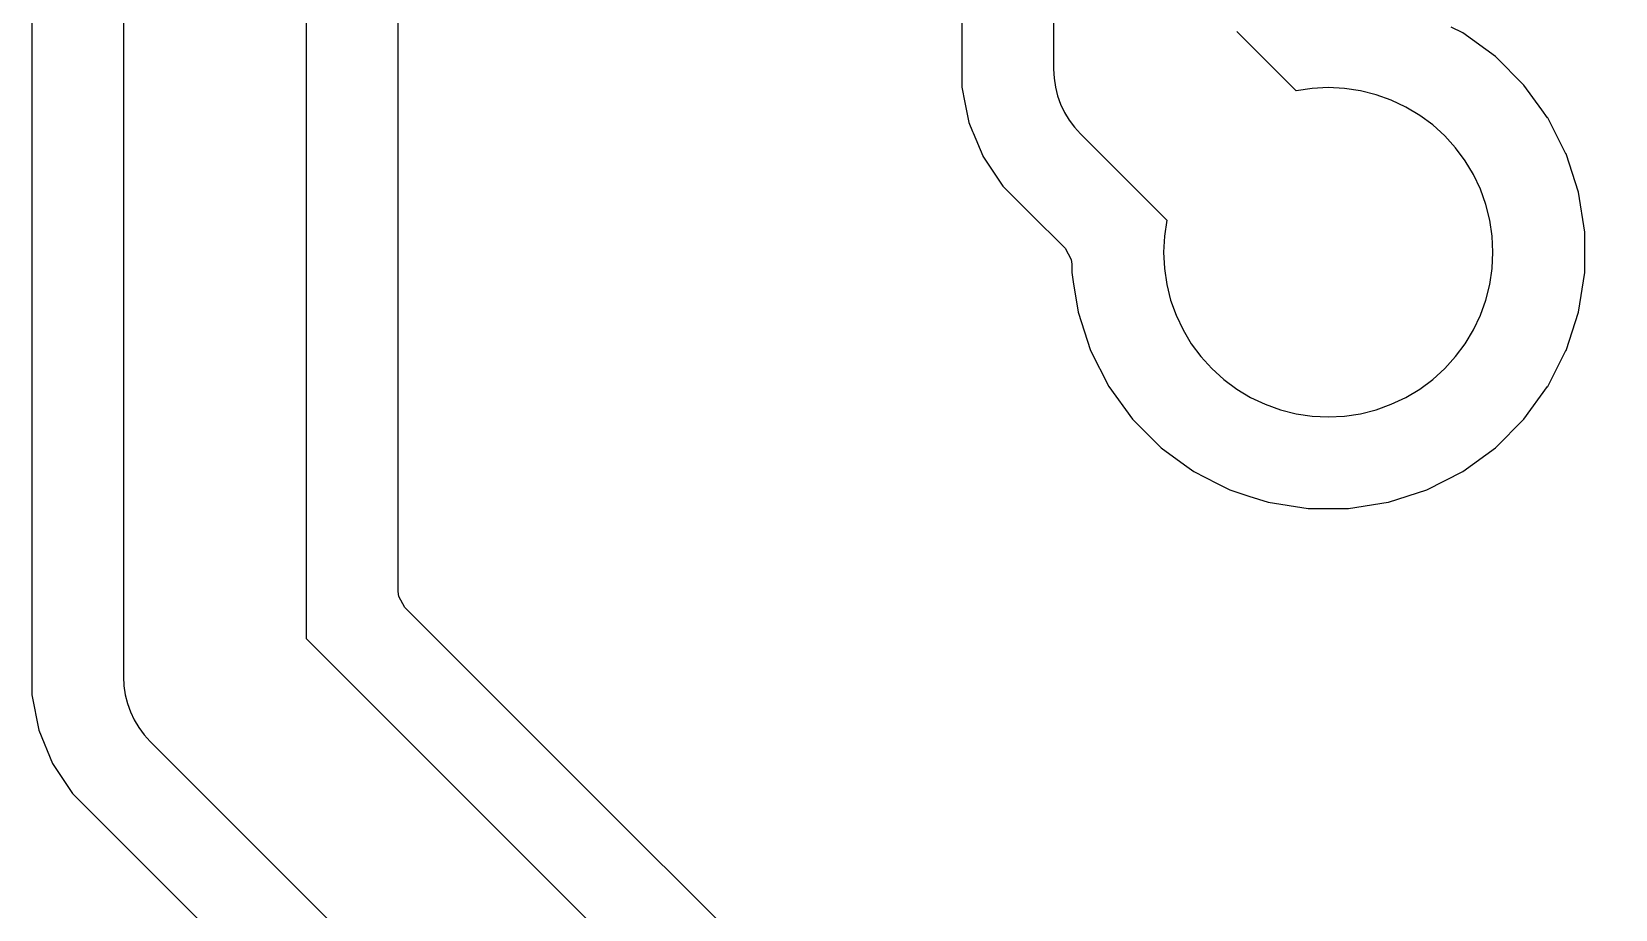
# Model space of a CAD drawing. Header units: metres. Extents: x 85.4 to 154.6, y -104.6 to -40.4.
# Drawn here: x 118.92 to 127.57, y -78.19 to -73.39 of the extents above; entities that cross this region are included whole.
import ezdxf

# ---------------------------------------------------------------- set-up
doc = ezdxf.new("R2010")
doc.units = ezdxf.units.M

msp = doc.modelspace()

# ---------------------------------------------------------------- linework, layer by layer
for points in [[(119.4202, -70.7481), (119.4202, -70.7481), (119.4202, -76.92), (119.4227, -76.969), (119.4299, -77.0175), (119.4418, -77.0651), (119.4583, -77.1112), (119.4793, -77.1556), (119.5045, -77.1976), (119.5337, -77.237), (119.5666, -77.2734), (128.6966, -86.4034)], [(129.2569, -85.5501), (120.4199, -76.7131), (120.4199, -76.7131), (120.4199, -76.7131), (120.4199, -76.7131), (120.4199, -76.7131), (120.4199, -76.7131), (120.4199, -76.7131), (120.4199, -76.7131), (120.4199, -76.7131), (120.4198, -76.7131), (120.4198, -76.7131), (120.4198, -76.7131), (120.4198, -76.7131), (120.4198, -76.7131), (120.4198, -76.7131), (120.4198, -76.713), (120.4198, -76.713), (120.4198, -76.713), (120.4198, -76.713), (120.4198, -76.713), (120.4198, -76.713), (120.4198, -76.713), (120.4198, -76.713), (120.4198, -76.713), (120.4198, -76.713), (120.4198, -76.713), (120.4198, -76.713), (120.4198, -76.713), (120.4198, -76.713), (120.4198, -76.7129), (120.4198, -76.7129), (120.4198, -76.7129), (120.4198, -76.7129), (120.4198, -76.7129), (120.4198, -76.7129), (120.4198, -76.7129), (120.4198, -76.7129), (120.4198, -76.7129), (120.4198, -76.7129), (120.4198, -76.7129), (120.4198, -76.7129), (120.4198, -76.7129), (120.4198, -76.7128), (120.4198, -76.7128), (120.4198, -76.7128), (120.4198, -76.7128), (120.4198, -76.7128), (120.4198, -76.7128), (120.4198, -76.7128), (120.4198, -76.7128), (120.4198, -70.7481)], [(124.5002, -70.7481), (124.5002, -73.6), (124.5027, -73.649), (124.5099, -73.6975), (124.5218, -73.7451), (124.5383, -73.7912), (124.5593, -73.8356), (124.5845, -73.8776), (124.6137, -73.917), (124.6466, -73.9534), (125.1176, -74.4244), (125.1176, -74.4244), (125.1176, -74.4244), (125.1176, -74.4244), (125.1176, -74.4244), (125.1176, -74.4244), (125.1176, -74.4244), (125.1176, -74.4244), (125.1176, -74.4244), (125.1177, -74.4244), (125.1177, -74.4244), (125.1177, -74.4244), (125.1177, -74.4244), (125.1177, -74.4244), (125.1177, -74.4244), (125.1177, -74.4245), (125.1177, -74.4245), (125.1177, -74.4245), (125.1177, -74.4245), (125.1177, -74.4245), (125.1177, -74.4245), (125.1177, -74.4245), (125.1177, -74.4245), (125.1177, -74.4245), (125.1177, -74.4245), (125.1177, -74.4245), (125.1177, -74.4245), (125.1177, -74.4246), (125.1177, -74.4246), (125.1177, -74.4246), (125.1177, -74.4246), (125.1177, -74.4246), (125.1177, -74.4246), (125.1177, -74.4246), (125.1177, -74.4246), (125.1177, -74.4246), (125.1177, -74.4246), (125.1177, -74.4246), (125.1177, -74.4246), (125.1177, -74.4247), (125.1177, -74.4247), (125.1177, -74.4247), (125.1177, -74.4247), (125.1177, -74.4247), (125.1177, -74.4247), (125.1177, -74.4247), (125.1177, -74.4247), (125.1177, -74.4247), (125.1177, -74.4247), (125.1177, -74.4247), (125.1177, -74.4247), (125.1177, -74.4248), (125.1177, -74.4248), (125.1177, -74.4248), (125.1177, -74.4248), (125.1177, -74.4248), (125.1048, -74.5118), (125.1005, -74.6), (125.1048, -74.6882), (125.1178, -74.7755), (125.1392, -74.8611), (125.169, -74.9442), (125.2067, -75.024), (125.2521, -75.0997), (125.3047, -75.1706), (125.364, -75.236), (125.4294, -75.2953), (125.5003, -75.3479), (125.576, -75.3933), (125.6558, -75.431), (125.7389, -75.4608), (125.8245, -75.4822), (125.9118, -75.4952), (126, -75.4995), (126.0882, -75.4952), (126.1755, -75.4822), (126.2611, -75.4608), (126.3442, -75.431), (126.424, -75.3933), (126.4997, -75.3479), (126.5706, -75.2953), (126.636, -75.236), (126.6953, -75.1706), (126.7479, -75.0997), (126.7933, -75.024), (126.831, -74.9442), (126.8608, -74.8611), (126.8822, -74.7755), (126.8952, -74.6882), (126.8995, -74.6), (126.8952, -74.5118), (126.8822, -74.4245), (126.8608, -74.3389), (126.831, -74.2558), (126.7933, -74.176), (126.7479, -74.1003), (126.6953, -74.0294), (126.636, -73.964), (126.5706, -73.9047), (126.4997, -73.8521), (126.424, -73.8067), (126.3442, -73.769), (126.2611, -73.7392), (126.1755, -73.7178), (126.0882, -73.7048), (126, -73.7005), (125.9118, -73.7048), (125.8248, -73.7177), (125.8248, -73.7178), (125.8248, -73.7178), (125.8248, -73.7178), (125.8248, -73.7178), (125.8247, -73.7178), (125.8247, -73.7178), (125.8247, -73.7178), (125.8247, -73.7178), (125.8247, -73.7178), (125.8247, -73.7178), (125.8247, -73.7178), (125.8247, -73.7178), (125.8247, -73.7178), (125.8247, -73.7178), (125.8247, -73.7178), (125.8247, -73.7178), (125.8246, -73.7177), (125.8246, -73.7177), (125.8246, -73.7177), (125.8246, -73.7177), (125.8246, -73.7177), (125.8246, -73.7177), (125.8246, -73.7177), (125.8246, -73.7177), (125.8246, -73.7177), (125.8246, -73.7177), (125.8246, -73.7177), (125.8246, -73.7177), (125.8245, -73.7177), (125.8245, -73.7177), (125.8245, -73.7177), (125.8245, -73.7177), (125.8245, -73.7177), (125.8245, -73.7177), (125.8245, -73.7177), (125.8245, -73.7177), (125.8245, -73.7177), (125.8245, -73.7177), (125.8245, -73.7177), (125.8245, -73.7177), (125.8244, -73.7177), (125.8244, -73.7177), (125.8244, -73.7177), (125.8244, -73.7177), (125.8244, -73.7177), (125.8244, -73.7177), (125.8244, -73.7176), (125.8244, -73.7176), (125.8244, -73.7176), (125.8244, -73.7176), (125.8244, -73.7176), (125.8244, -73.7176), (125.8244, -73.7176), (125.8244, -73.7176), (125.8244, -73.7176), (125.4999, -73.3931)], [(118.919, -71.0315), (118.919, -77.0185), (118.919, -77.0185), (118.919, -77.0186), (118.919, -77.0186), (118.919, -77.0186), (118.919, -77.0186), (118.919, -77.0186), (118.919, -77.0186), (118.919, -77.0186), (118.919, -77.0186), (118.919, -77.0186), (118.919, -77.0186), (118.919, -77.0186), (118.919, -77.0186), (118.9575, -77.2119), (118.9575, -77.2119), (118.9575, -77.2119), (118.9575, -77.2119), (118.9575, -77.2119), (118.9575, -77.212), (118.9575, -77.212), (118.9575, -77.212), (118.9575, -77.212), (118.9575, -77.212), (118.9575, -77.212), (118.9575, -77.212), (118.9575, -77.212), (118.9575, -77.212), (118.9575, -77.212), (118.9575, -77.212), (119.0329, -77.3941), (119.0329, -77.3941), (119.0329, -77.3941), (119.0329, -77.3941), (119.0329, -77.3941), (119.0329, -77.3941), (119.0329, -77.3941), (119.0329, -77.3941), (119.0329, -77.3942), (119.0329, -77.3942), (119.0329, -77.3942), (119.0329, -77.3942), (119.0329, -77.3942), (119.0329, -77.3942), (119.0329, -77.3942), (119.033, -77.3942), (119.1424, -77.5581), (119.1424, -77.5581), (119.1424, -77.5581), (119.1425, -77.5581), (119.1425, -77.5581), (119.1425, -77.5581), (119.1425, -77.5581), (119.1425, -77.5581), (119.1425, -77.5581), (119.1425, -77.5581), (119.1425, -77.5581), (119.1425, -77.5581), (119.1425, -77.5581), (119.1425, -77.5581), (119.1425, -77.5581), (119.1425, -77.5581), (119.2862, -77.7018), (119.2862, -77.7018), (119.2862, -77.7018), (119.2862, -77.7018), (119.2862, -77.7018), (119.2862, -77.7018), (119.2862, -77.7018), (119.2862, -77.7018), (128.2694, -86.685)], [(129.4284, -85.0128), (120.9572, -76.5416), (120.9238, -76.4804), (120.921, -76.4542), (120.921, -71.0315)], [(123.999, -71.0315), (123.999, -73.6985), (123.999, -73.6986), (123.999, -73.6986), (123.999, -73.6986), (123.999, -73.6986), (123.999, -73.6986), (123.999, -73.6986), (123.999, -73.6986), (123.999, -73.6986), (123.999, -73.6986), (123.999, -73.6986), (123.999, -73.6986), (123.999, -73.6986), (123.999, -73.6986), (124.0156, -73.7823), (124.0375, -73.8919), (124.0375, -73.8919), (124.0375, -73.8919), (124.0375, -73.892), (124.0375, -73.892), (124.0375, -73.892), (124.0375, -73.892), (124.0375, -73.892), (124.0375, -73.892), (124.0375, -73.892), (124.0375, -73.892), (124.0375, -73.892), (124.0375, -73.892), (124.0375, -73.892), (124.0572, -73.9396), (124.0603, -73.947), (124.0603, -73.947), (124.0603, -73.947), (124.0603, -73.947), (124.0603, -73.947), (124.0603, -73.947), (124.0603, -73.947), (124.0603, -73.947), (124.1129, -74.0741), (124.1129, -74.0741), (124.1129, -74.0741), (124.1129, -74.0741), (124.1129, -74.0741), (124.1129, -74.0741), (124.1129, -74.0741), (124.1129, -74.0741), (124.1129, -74.0742), (124.1129, -74.0742), (124.1129, -74.0742), (124.1129, -74.0742), (124.1129, -74.0742), (124.1129, -74.0742), (124.1129, -74.0742), (124.113, -74.0742), (124.2224, -74.2381), (124.2225, -74.2381), (124.2225, -74.2381), (124.2225, -74.2381), (124.2225, -74.2381), (124.2225, -74.2381), (124.2225, -74.2381), (124.2225, -74.2381), (124.2225, -74.2381), (124.2225, -74.2381), (124.2225, -74.2381), (124.2225, -74.2381), (124.2225, -74.2381), (124.2225, -74.2381), (124.3619, -74.3775), (124.3619, -74.3775), (124.3619, -74.3775), (124.3619, -74.3775), (124.3619, -74.3775), (124.3619, -74.3775), (124.3689, -74.3846), (124.3689, -74.3846), (124.3689, -74.3846), (124.3689, -74.3846), (124.369, -74.3846), (124.5628, -74.5784), (124.5962, -74.6396), (124.599, -74.6658), (124.599, -74.7102), (124.599, -74.7102), (124.599, -74.7102), (124.599, -74.7102), (124.599, -74.7102), (124.599, -74.7103), (124.599, -74.7103), (124.599, -74.7103), (124.599, -74.7103), (124.599, -74.7103), (124.599, -74.7103), (124.599, -74.7103), (124.599, -74.7103), (124.599, -74.7103), (124.6072, -74.7621), (124.6335, -74.928), (124.6335, -74.928), (124.6335, -74.928), (124.6335, -74.928), (124.6335, -74.928), (124.6335, -74.9281), (124.6335, -74.9281), (124.6335, -74.9281), (124.6335, -74.9281), (124.6335, -74.9281), (124.6335, -74.9281), (124.6335, -74.9281), (124.6335, -74.9281), (124.6335, -74.9281), (124.7016, -75.1378), (124.7016, -75.1378), (124.7016, -75.1378), (124.7016, -75.1378), (124.7016, -75.1378), (124.7016, -75.1378), (124.7016, -75.1378), (124.7016, -75.1378), (124.7016, -75.1378), (124.7016, -75.1378), (124.7016, -75.1378), (124.7016, -75.1378), (124.7016, -75.1378), (124.7016, -75.1378), (124.7017, -75.1378), (124.7017, -75.1378), (124.7017, -75.1378), (124.7017, -75.1378), (124.7017, -75.1378), (124.8017, -75.3343), (124.8017, -75.3343), (124.8017, -75.3343), (124.8018, -75.3343), (124.8018, -75.3343), (124.8018, -75.3343), (124.8018, -75.3343), (124.8018, -75.3343), (124.8018, -75.3343), (124.8018, -75.3343), (124.8018, -75.3343), (124.8018, -75.3343), (124.8018, -75.3343), (124.8018, -75.3343), (124.9313, -75.5127), (124.9314, -75.5127), (124.9314, -75.5127), (124.9314, -75.5127), (124.9314, -75.5127), (124.9314, -75.5127), (124.9314, -75.5127), (124.9314, -75.5127), (124.9314, -75.5127), (124.9314, -75.5127), (124.9314, -75.5127), (124.9314, -75.5127), (124.9314, -75.5127), (124.9314, -75.5127), (124.9314, -75.5127), (125.0873, -75.6686), (125.0873, -75.6686), (125.0873, -75.6686), (125.0873, -75.6686), (125.0873, -75.6686), (125.0873, -75.6686), (125.0873, -75.6686), (125.0873, -75.6686), (125.0873, -75.6686), (125.0873, -75.6686), (125.0873, -75.6686), (125.0873, -75.6686), (125.0873, -75.6686), (125.0873, -75.6686), (125.0873, -75.6687), (125.2149, -75.7613), (125.2657, -75.7982), (125.2657, -75.7982), (125.2657, -75.7982), (125.2657, -75.7982), (125.2657, -75.7982), (125.2657, -75.7982), (125.2657, -75.7982), (125.2657, -75.7982), (125.2657, -75.7982), (125.2657, -75.7983), (125.2657, -75.7983), (125.2657, -75.7983), (125.2657, -75.7983), (125.2658, -75.7983), (125.3941, -75.8637), (125.4622, -75.8983), (125.4622, -75.8983), (125.4622, -75.8983), (125.4622, -75.8983), (125.4622, -75.8983), (125.4622, -75.8984), (125.4622, -75.8984), (125.4622, -75.8984), (125.4622, -75.8984), (125.4622, -75.8984), (125.4622, -75.8984), (125.4622, -75.8984), (125.4622, -75.8984), (125.4622, -75.8984), (125.4622, -75.8984), (125.4622, -75.8984), (125.4622, -75.8984), (125.4622, -75.8984), (125.4622, -75.8984), (125.5671, -75.9324), (125.6719, -75.9665), (125.6719, -75.9665), (125.6719, -75.9665), (125.6719, -75.9665), (125.6719, -75.9665), (125.6719, -75.9665), (125.6719, -75.9665), (125.6719, -75.9665), (125.6719, -75.9665), (125.672, -75.9665), (125.672, -75.9665), (125.672, -75.9665), (125.672, -75.9665), (125.672, -75.9665), (125.8897, -76.001), (125.8897, -76.001), (125.8897, -76.001), (125.8897, -76.001), (125.8897, -76.001), (125.8897, -76.001), (125.8897, -76.001), (125.8897, -76.001), (125.8897, -76.001), (125.8898, -76.001), (125.8898, -76.001), (125.8898, -76.001), (125.8898, -76.001), (125.8898, -76.001), (126.1102, -76.001), (126.1102, -76.001), (126.1102, -76.001), (126.1102, -76.001), (126.1102, -76.001), (126.1103, -76.001), (126.1103, -76.001), (126.1103, -76.001), (126.1103, -76.001), (126.1103, -76.001), (126.1103, -76.001), (126.1103, -76.001), (126.1103, -76.001), (126.1103, -76.001), (126.328, -75.9665), (126.328, -75.9665), (126.328, -75.9665), (126.328, -75.9665), (126.328, -75.9665), (126.3281, -75.9665), (126.3281, -75.9665), (126.3281, -75.9665), (126.3281, -75.9665), (126.3281, -75.9665), (126.3281, -75.9665), (126.3281, -75.9665), (126.3281, -75.9665), (126.3281, -75.9665), (126.5378, -75.8984), (126.5378, -75.8984), (126.5378, -75.8984), (126.5378, -75.8984), (126.5378, -75.8984), (126.5378, -75.8984), (126.5378, -75.8984), (126.5378, -75.8984), (126.5378, -75.8984), (126.5378, -75.8983), (126.5378, -75.8983), (126.5378, -75.8983), (126.5378, -75.8983), (126.5378, -75.8983), (126.7342, -75.7983), (126.7343, -75.7983), (126.7343, -75.7983), (126.7343, -75.7983), (126.7343, -75.7983), (126.7343, -75.7982), (126.7343, -75.7982), (126.7343, -75.7982), (126.7343, -75.7982), (126.7343, -75.7982), (126.7343, -75.7982), (126.7343, -75.7982), (126.7343, -75.7982), (126.7343, -75.7982), (126.9127, -75.6686), (126.9127, -75.6686), (126.9127, -75.6686), (126.9127, -75.6686), (126.9127, -75.6686), (126.9127, -75.6686), (126.9127, -75.6686), (126.9127, -75.6686), (126.9127, -75.6686), (126.9127, -75.6686), (126.9127, -75.6686), (126.9127, -75.6686), (126.9127, -75.6686), (126.9127, -75.6686), (127.0686, -75.5127), (127.0686, -75.5127), (127.0686, -75.5127), (127.0686, -75.5127), (127.0686, -75.5127), (127.0686, -75.5127), (127.0686, -75.5127), (127.0686, -75.5127), (127.0686, -75.5127), (127.0686, -75.5127), (127.0686, -75.5127), (127.0686, -75.5127), (127.0686, -75.5127), (127.0686, -75.5127), (127.1982, -75.3343), (127.1982, -75.3343), (127.1982, -75.3343), (127.1982, -75.3343), (127.1982, -75.3343), (127.1982, -75.3343), (127.1982, -75.3343), (127.1982, -75.3343), (127.1982, -75.3343), (127.1983, -75.3343), (127.1983, -75.3343), (127.1983, -75.3343), (127.1983, -75.3343), (127.1983, -75.3342), (127.2983, -75.1378), (127.2983, -75.1378), (127.2983, -75.1378), (127.2983, -75.1378), (127.2983, -75.1378), (127.2984, -75.1378), (127.2984, -75.1378), (127.2984, -75.1378), (127.2984, -75.1378), (127.2984, -75.1378), (127.2984, -75.1378), (127.2984, -75.1378), (127.2984, -75.1378), (127.2984, -75.1378), (127.3665, -74.9281), (127.3665, -74.9281), (127.3665, -74.9281), (127.3665, -74.9281), (127.3665, -74.9281), (127.3665, -74.9281), (127.3665, -74.9281), (127.3665, -74.9281), (127.3665, -74.9281), (127.3665, -74.928), (127.3665, -74.928), (127.3665, -74.928), (127.3665, -74.928), (127.3665, -74.928), (127.401, -74.7103), (127.401, -74.7103), (127.401, -74.7103), (127.401, -74.7103), (127.401, -74.7103), (127.401, -74.7103), (127.401, -74.7103), (127.401, -74.7103), (127.401, -74.7103), (127.401, -74.7102), (127.401, -74.7102), (127.401, -74.7102), (127.401, -74.7102), (127.401, -74.7102), (127.401, -74.4898), (127.401, -74.4898), (127.401, -74.4898), (127.401, -74.4898), (127.401, -74.4898), (127.401, -74.4897), (127.401, -74.4897), (127.401, -74.4897), (127.401, -74.4897), (127.401, -74.4897), (127.401, -74.4897), (127.401, -74.4897), (127.401, -74.4897), (127.401, -74.4897), (127.3665, -74.272), (127.3665, -74.272), (127.3665, -74.272), (127.3665, -74.272), (127.3665, -74.272), (127.3665, -74.2719), (127.3665, -74.2719), (127.3665, -74.2719), (127.3665, -74.2719), (127.3665, -74.2719), (127.3665, -74.2719), (127.3665, -74.2719), (127.3665, -74.2719), (127.3665, -74.2719), (127.2984, -74.0622), (127.2984, -74.0622), (127.2984, -74.0622), (127.2984, -74.0622), (127.2984, -74.0622), (127.2984, -74.0622), (127.2984, -74.0622), (127.2984, -74.0622), (127.2984, -74.0622), (127.2983, -74.0622), (127.2983, -74.0622), (127.2983, -74.0622), (127.2395, -73.9466), (127.1983, -73.8658), (127.1983, -73.8657), (127.1983, -73.8657), (127.1983, -73.8657), (127.1983, -73.8657), (127.1982, -73.8657), (127.1982, -73.8657), (127.1982, -73.8657), (127.1982, -73.8657), (127.1982, -73.8657), (127.1982, -73.8657), (127.1982, -73.8657), (127.1982, -73.8657), (127.1982, -73.8657), (127.1669, -73.8226), (127.0687, -73.6873), (127.0686, -73.6873), (127.0686, -73.6873), (127.0686, -73.6873), (127.0686, -73.6873), (127.0686, -73.6873), (127.0686, -73.6873), (127.0686, -73.6873), (127.0686, -73.6873), (127.0686, -73.6873), (127.0686, -73.6873), (127.0686, -73.6873), (127.0686, -73.6873), (127.0686, -73.6873), (127.0686, -73.6873), (126.9127, -73.5314), (126.9127, -73.5314), (126.9127, -73.5314), (126.9127, -73.5314), (126.9127, -73.5314), (126.9127, -73.5314), (126.9127, -73.5314), (126.9127, -73.5314), (126.9127, -73.5314), (126.9127, -73.5314), (126.9127, -73.5314), (126.9127, -73.5314), (126.9127, -73.5314), (126.9127, -73.5314), (126.9127, -73.5313), (126.7343, -73.4018), (126.7343, -73.4018), (126.7343, -73.4018), (126.7343, -73.4018), (126.7343, -73.4018), (126.7343, -73.4018), (126.7343, -73.4018), (126.7343, -73.4018), (126.7343, -73.4018), (126.7343, -73.4017), (126.7343, -73.4017), (126.7342, -73.4017), (126.7342, -73.4017), (126.6713, -73.3697)]]:
    msp.add_lwpolyline(points)

doc.saveas('drawing.dxf')
